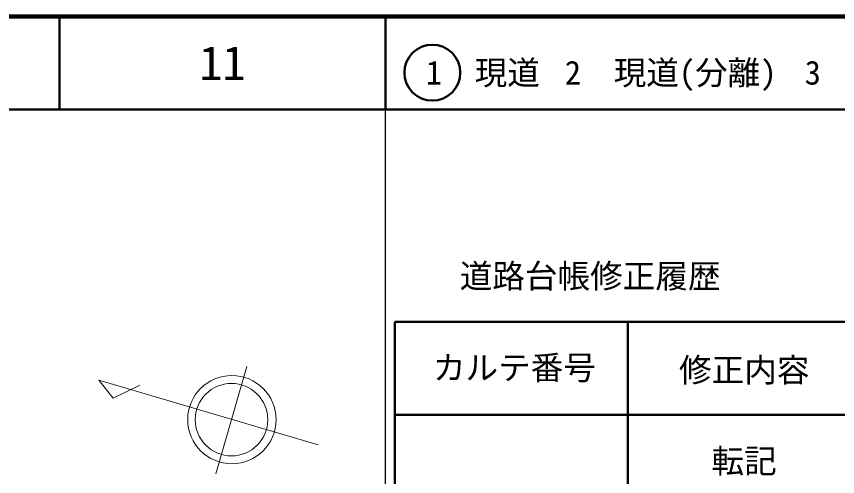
# Model space of a CAD drawing. Units: millimetres, scale not verified. Extents: x 40000 to 680000, y 20000 to 380000.
# Drawn here: x 539379 to 627534, y 330580 to 380000 of the extents above; entities that cross this region are included whole.
import ezdxf
from ezdxf.enums import TextEntityAlignment as Align

# ---------------------------------------------------------------- set-up
doc = ezdxf.new("R2010")
doc.units = ezdxf.units.MM
doc.header["$LTSCALE"] = 1000
for name, color, linetype, lineweight in [('M-BGD-EXST', 7, 'Continuous', 25), ('M-BMK-SRVR', 3, 'Continuous', 13), ('M-TTL', 2, 'Continuous', 140), ('M-TTL-FRAM', 2, 'Continuous', 50), ('M-TTL-LINE', 7, 'Continuous', 50)]:
    doc.layers.add(name, color=color, linetype=linetype, lineweight=lineweight)
doc.layers.add('M-TTL-TXT', color=7, linetype='Continuous')
doc.styles.add('ＭＳ ゴシック', font='')
doc.styles.get('ＭＳ ゴシック').set_extended_font_data('MS Gothic')

msp = doc.modelspace()

# ---------------------------------------------------------------- linework, layer by layer
at = {"layer": 'M-BGD-EXST'}
msp.add_line((579000, 20000), (579000, 370000), dxfattribs=at)
at = {"layer": 'M-BMK-SRVR'}
msp.add_line((560804, 330890), (564122, 342393), dxfattribs=at)
msp.add_lwpolyline([(571775, 334005), (548244, 340923), (549782, 339001), (552643, 340411)], dxfattribs=at)
for centre, radius in [((562508, 336695), 4740), ((562465, 336695), 3894)]:
    msp.add_circle(centre, radius, dxfattribs=at)
at = {"layer": 'M-TTL'}
msp.add_line((680000, 380000), (40000, 380000), dxfattribs=at)
at = {"layer": 'M-TTL-FRAM'}
for q in [(580000, 287197), (680000, 347197)]:
    msp.add_line((580000, 347197), q, dxfattribs=at)
at = {"layer": 'M-TTL-LINE'}
for p, q in [((543997, 380000), (543997, 370000)), ((579000, 380000), (579000, 370000)), ((40000, 370000), (680000, 370000)), ((605000, 347197), (605000, 287197)), ((580000, 337197), (680000, 337197))]:
    msp.add_line(p, q, dxfattribs=at)
msp.add_circle((584031, 373958), 3000, dxfattribs=at)

# ---------------------------------------------------------------- texts
at = {"layer": 'M-TTL-TXT', "style": 'ＭＳ ゴシック'}
for s, height, p in [('11', 3666, (561497, 375000)), ('1\u3000現道', 2566, (589448, 373958)), ('2\u3000現道(分離)', 2566, (609619, 373958)), ('3\u3000旧道', 2566, (630121, 373958)), ('道路台帳修正履歴', 2566, (600968, 352113)), ('カルテ番号', 2566, (592839, 342277)), ('修正内容', 2566, (617509, 342023)), ('転記', 2566, (617500, 332245))]:
    msp.add_text(s, height=height, dxfattribs=at).set_placement(p, align=Align.MIDDLE_CENTER)

doc.saveas('drawing.dxf')
